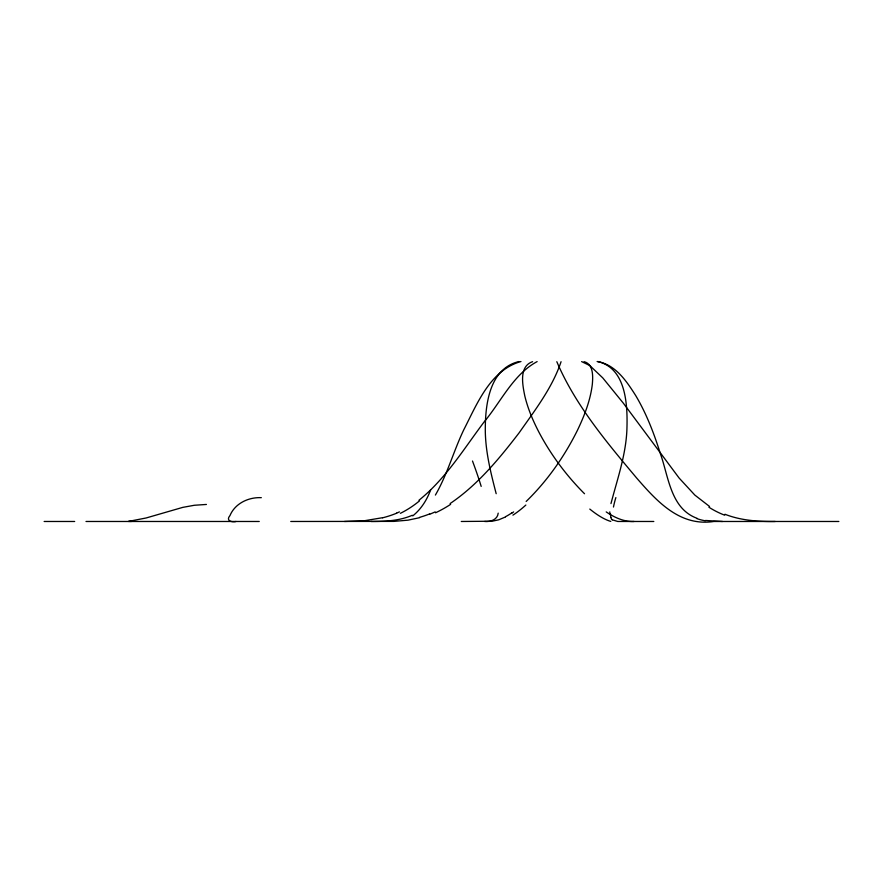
<?xml version="1.0" encoding="UTF-8"?>
<svg xmlns="http://www.w3.org/2000/svg" width="883" height="883" viewBox="0 0 883 883"><rect width="100%" height="100%" fill="white"/><g stroke="black" fill="none" stroke-linecap="round" stroke-linejoin="round"><path stroke-width="1.32" d="M609.8 511.897L609.855 514.27M610.97 503.597C617.283 479.303 625.804 455.308 626.886 429.988C627.725 405.915 626.599 368.432 597.835 361.544M498.2 513.144C497.548 519.778 490.33 521.996 484.657 521.478M435.396 495.065C447.295 474.513 453.52 451.301 463.718 429.911C477.085 403.851 490.231 370.154 520.97 361.522M526.169 501.456C547.239 480.981 564.38 456.577 577.438 430.308C584.391 415.772 590.374 400.474 592.316 384.381C593.001 376.611 593.63 364.149 584.093 361.666M418.972 500.242C445.705 478.774 463.807 448.928 484.182 421.842C501.103 401.622 513.277 374.403 537.129 361.6M511.864 513.144L513.652 511.908M450.12 503.553C477.637 484.955 499.072 458.906 519.149 432.791C534.833 410.374 552.317 387.836 561.069 361.71M505.429 516.985L498.718 519.811L492.14 521.224L461.279 521.478M435.22 511.886L429.745 514.259M396.555 513.133L399.447 511.897M412.339 515.264C399.425 520.871 385.098 521.5 371.213 521.478M532.604 361.666C518.763 366.357 522.537 384.856 524.833 396.081C527.946 408.972 533.189 421.257 539.347 432.979C551.268 455.33 566.621 475.838 584.524 493.74M419.546 517.703L408.012 520.164L393.895 521.389L290.761 521.478M382.571 517.703L364.48 520.727L344.513 521.478M518.961 361.544C488.586 368.73 484.922 406.577 485.33 432.67C485.882 453.443 490.992 473.685 496.18 493.696M261.324 497.67C248.576 497.052 235.099 503.365 229.988 515.529C225.474 520.749 231.821 522.57 236.225 521.478L259.249 521.478M206.412 504.447L194.392 505.264L182.781 507.372L146.125 517.979L128.477 521.411L131.401 521.478M722.493 521.478L705.495 520.473M775.197 521.478C758.243 521.665 740.903 520.551 724.965 514.259M44.15 521.478L74.669 521.478M86.004 521.478L236.026 521.478M653.806 521.478L617.736 521.467L612.217 519.811M838.85 521.478L713.85 521.478C679.722 526.787 656.698 501.069 636.577 477.946C606.466 442.03 575.297 405.065 556.82 361.71M634.049 521.478C623.939 521.952 614.391 517.46 606.213 511.908M597.118 361.522C615.352 364.282 626.643 381.268 635.771 395.683C646.466 413.708 654.016 433.387 660.252 453.332C668.597 476.257 670.407 508.619 697.106 518.332M581.632 361.6L589.8 365.551L602.78 377.913L623.431 403.299L679.159 478.089L694.844 495.087L709.557 506.478M450.628 504.348A101.799 85.496 -35.1 0 1 435.562 512.78M429.646 513.917A86.104 71.49 -35.2 0 1 419.502 517.372M613.464 507.041A122.682 22.903 -58.2 0 1 615.859 497.593M610.97 517.328A104.812 22.616 -53.7 0 1 610.418 513.586M612.228 519.789A108.642 23.973 -51.6 0 1 610.804 517.548M724.722 515.208A60.364 41.115 26.3 0 1 708.928 507.239M419.524 500.838A138.797 114.404 41.9 0 1 400.385 513.332M396.61 513.211A122.936 99.227 32.8 0 1 382.615 517.802M430.617 489.944A169.216 89.326 59.9 0 1 412.747 515.893M472.493 461.014A165.022 21.909 63.5 0 1 481.18 486.39M525.849 505.054A111.424 43.499 -62.5 0 1 512.935 515.142M511.952 512.802A98.333 35.706 -60.7 0 1 505.529 516.698M705.241 520.793A56.777 34.757 -20.3 0 1 696.853 518.586M610.782 521.411A139.713 38.488 59.7 0 1 589.789 509.072"/></g></svg>
